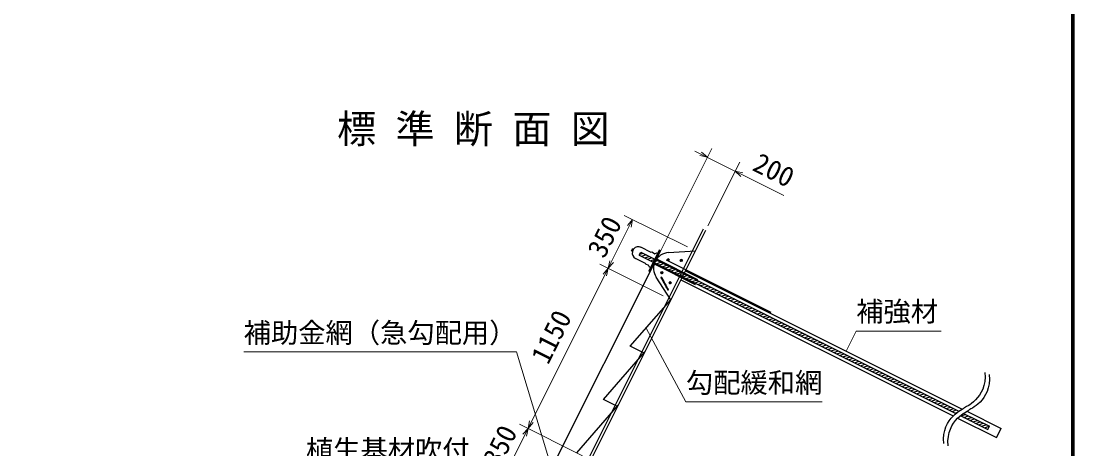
# Model space of a CAD drawing. Units: millimetres, scale not verified. Extents: x 500 to 20500, y 500 to 14350.
# Drawn here: x 13752 to 20500, y 4550 to 7298 of the extents above; entities that cross this region are included whole.
import ezdxf
from ezdxf.enums import TextEntityAlignment as Align

# ---------------------------------------------------------------- set-up
doc = ezdxf.new("R2010")
doc.units = ezdxf.units.MM
doc.header["$LTSCALE"] = 50
for name, color, linetype, lineweight in [('C-STR', 6, 'Continuous', 25), ('C-STR-DIM', 1, 'Continuous', 13), ('C-STR-HTXT', 1, 'Continuous', 13), ('C-TTL', 2, 'Continuous', 70)]:
    doc.layers.add(name, color=color, linetype=linetype, lineweight=lineweight)
doc.layers.add('C-TTL-TXT', color=7, linetype='Continuous')
doc.styles.add('ＭＳ ゴシック', font='')
doc.styles.get('ＭＳ ゴシック').set_extended_font_data('MS Gothic')

msp = doc.modelspace()

# ---------------------------------------------------------------- linework, layer by layer
at = {"layer": 'C-STR', "color": 1}
for p, q in [((15898.72, 1498.74), (18130.81, 5962.9)), ((17791.65, 5697.44), (17187.91, 4489.96))]:
    msp.add_line(p, q, dxfattribs=at)
at = {"layer": 'C-STR', "color": 7}
for p, q in [((15908.81, 1483.61), (18144.88, 5955.74)), ((17905.1, 5810.87), (18077.8, 5821.57)), ((17890.46, 5763.48), (18562.05, 5427.68)), ((17908.62, 5768.58), (17897.61, 5764.91)), ((17897.64, 5762.81), (17909.85, 5766.88)), ((17910.47, 5764.98), (17898.29, 5760.92)), ((17906.49, 5769.98), (17898.47, 5767.31)), ((17899.56, 5759.23), (17910.46, 5762.86)), ((17909.52, 5760.44), (17901.77, 5757.86)), ((17992.38, 5764.9), (17981.36, 5761.23)), ((17981.39, 5759.13), (17993.61, 5763.2)), ((17994.23, 5761.3), (17982.05, 5757.24)), ((17990.25, 5766.3), (17982.22, 5763.63)), ((17983.32, 5755.55), (17994.22, 5759.18)), ((17993.28, 5756.76), (17985.53, 5754.18)), ((17867.54, 5686.43), (17856.53, 5682.76)), ((17856.56, 5680.66), (17868.78, 5684.73)), ((17869.39, 5682.82), (17857.21, 5678.76)), ((17865.42, 5687.83), (17857.39, 5685.16)), ((17858.49, 5677.08), (17869.38, 5680.71)), ((17868.44, 5678.29), (17860.69, 5675.7)), ((18013.99, 5693.97), (19790.25, 4805.84)), ((17921.12, 5508.23), (17826.3, 5653.27)), ((17920.74, 5621.63), (17909.73, 5617.96)), ((17909.76, 5615.86), (17921.98, 5619.93)), ((17922.59, 5618.03), (17910.41, 5613.96)), ((17918.61, 5623.03), (17910.59, 5620.36)), ((17911.69, 5612.28), (17922.58, 5615.91)), ((17921.64, 5613.49), (17913.89, 5610.9)), ((17984.92, 5635.83), (19731.75, 4762.42)), ((19819, 4791.46), (20038.98, 4681.47)), ((19760.35, 4748.12), (20009.91, 4623.33)), ((20009.91, 4623.33), (20038.98, 4681.47))]:
    msp.add_line(p, q, dxfattribs=at)
at = {"layer": 'C-STR'}
for p, q in [((17668.63, 5823.04), (17674.45, 5834.68)), ((17669.08, 5821.7), (17668.63, 5823.04)), ((17669.08, 5821.7), (17672.92, 5819.78)), ((17679.64, 5833.2), (17672.92, 5819.78)), ((17673.78, 5817.24), (17676.19, 5822.06)), ((17675.79, 5835.13), (17674.45, 5834.68)), ((17676.19, 5822.06), (17674.49, 5822.91)), ((17679.64, 5833.2), (17675.79, 5835.13)), ((17679.41, 5829.4), (17675.83, 5822.24)), ((17679.77, 5829.22), (17678.07, 5830.07)), ((17679.77, 5829.22), (17682.18, 5834.04)), ((17717.78, 5793.44), (17727.62, 5813.12)), ((17742.73, 5805.56), (17720.06, 5798)), ((17727.62, 5813.12), (19768.56, 4792.64)), ((17794.08, 5812.31), (17728.96, 5844.87)), ((17845.68, 5825.64), (17778.6, 5691.48)), ((17853.73, 5821.62), (17786.65, 5687.45)), ((17789.78, 5713.84), (17834.5, 5803.28)), ((17798.07, 5812.55), (17794.08, 5812.31)), ((17816.49, 5803.34), (17798.07, 5812.55)), ((17828.24, 5806.41), (17818.85, 5803.28)), ((17834.5, 5803.28), (17828.24, 5806.41)), ((17853.73, 5821.62), (17845.68, 5825.64)), ((17758.3, 5740.76), (17693.18, 5773.32)), ((17717.78, 5793.44), (19748.81, 4777.93)), ((17761.71, 5796.07), (17732.19, 5786.24)), ((17751.17, 5776.75), (17780.68, 5786.59)), ((17760.51, 5737.42), (17758.3, 5740.76)), ((17778.93, 5728.21), (17760.51, 5737.42)), ((17799.66, 5777.1), (17770.14, 5767.26)), ((17789.11, 5757.78), (17818.63, 5767.61)), ((17837.6, 5758.13), (17808.09, 5748.29)), ((17812.59, 5739.33), (18077.34, 5606.95)), ((17827.06, 5738.8), (17856.58, 5748.64)), ((17827.8, 5769.74), (18092.55, 5637.36)), ((17875.55, 5739.15), (17846.03, 5729.31)), ((17786.65, 5687.45), (17778.6, 5691.48)), ((17783.52, 5716.97), (17780.39, 5726.36)), ((17789.78, 5713.84), (17783.52, 5716.97)), ((17865.01, 5719.83), (17894.52, 5729.67)), ((17913.5, 5720.18), (17883.98, 5710.34)), ((17902.95, 5700.85), (17932.47, 5710.69)), ((17951.44, 5701.21), (17921.93, 5691.37)), ((17940.9, 5681.88), (17970.42, 5691.72)), ((17989.39, 5682.23), (17959.88, 5672.39)), ((17978.85, 5662.91), (18008.37, 5672.75)), ((17856.18, 5651.72), (17858.47, 5652.61)), ((17856.18, 5651.72), (17856.69, 5650.78)), ((17861.68, 5648.72), (17858.07, 5649.7)), ((17862.09, 5651.63), (17858.47, 5652.61)), ((17860.88, 5644.58), (17862, 5648.15)), ((17861.05, 5642.83), (17862.07, 5640.96)), ((17867.07, 5638.9), (17863.45, 5639.88)), ((17864.49, 5648.67), (17863.46, 5650.54)), ((17863.54, 5643.35), (17864.66, 5646.93)), ((17867.47, 5641.81), (17863.85, 5642.78)), ((17866.26, 5634.76), (17867.38, 5638.33)), ((17866.43, 5633.01), (17867.46, 5631.14)), ((17872.45, 5629.08), (17868.84, 5630.05)), ((17869.87, 5638.85), (17868.85, 5640.72)), ((17868.93, 5633.53), (17870.05, 5637.1)), ((17872.85, 5631.98), (17869.24, 5632.96)), ((17871.64, 5624.94), (17872.76, 5628.51)), ((17871.81, 5623.19), (17872.84, 5621.32)), ((17877.83, 5619.25), (17874.22, 5620.23)), ((17875.26, 5629.03), (17874.23, 5630.9)), ((17874.31, 5623.71), (17875.43, 5627.28)), ((17878.23, 5622.16), (17874.62, 5623.14)), ((17877.02, 5615.11), (17878.14, 5618.69)), ((17877.2, 5613.37), (17878.22, 5611.5)), ((17883.09, 5609.36), (17879.6, 5610.41)), ((17880.64, 5619.21), (17879.61, 5621.08)), ((17879.69, 5613.89), (17880.81, 5617.46)), ((17883.62, 5612.34), (17880, 5613.32)), ((17882.41, 5605.29), (17883.39, 5608.8)), ((17882.58, 5603.55), (17883.61, 5601.68)), ((17888.6, 5599.61), (17884.99, 5600.59)), ((17886.02, 5609.39), (17885, 5611.26)), ((17885.08, 5604.07), (17886.2, 5607.64)), ((17889, 5602.52), (17885.39, 5603.5)), ((17891.4, 5599.56), (17890.38, 5601.43)), ((18027.34, 5663.26), (17997.82, 5653.42)), ((18016.8, 5643.93), (18046.31, 5653.77)), ((18065.29, 5644.28), (18035.77, 5634.45)), ((18054.74, 5624.96), (18084.26, 5634.8)), ((18103.23, 5625.31), (18073.72, 5615.47)), ((18092.69, 5605.99), (18122.21, 5615.82)), ((18141.18, 5606.34), (18111.66, 5596.5)), ((17887.79, 5595.47), (17888.91, 5599.04)), ((17887.96, 5593.72), (17888.99, 5591.85)), ((17893.98, 5589.79), (17890.37, 5590.77)), ((17890.46, 5594.24), (17891.58, 5597.82)), ((17894.38, 5592.7), (17890.77, 5593.68)), ((17893.17, 5585.65), (17894.29, 5589.22)), ((17893.35, 5583.9), (17894.37, 5582.03)), ((17894.31, 5589.68), (17894.55, 5589.72)), ((17894.55, 5589.72), (17894.31, 5589.68)), ((17894.31, 5589.65), (17894.55, 5589.72)), ((17894.55, 5589.72), (17894.31, 5589.65)), ((17894.31, 5589.68), (17894.55, 5589.72)), ((17894.55, 5589.72), (17894.31, 5589.68)), ((17894.31, 5589.65), (17894.55, 5589.72)), ((17894.55, 5589.72), (17894.31, 5589.65)), ((17894.32, 5589.71), (17894.31, 5589.68)), ((17894.32, 5589.71), (17894.31, 5589.68)), ((17894.31, 5589.68), (17894.31, 5589.65)), ((17894.31, 5589.68), (17894.31, 5589.65)), ((17894.31, 5589.65), (17894.32, 5589.62)), ((17894.31, 5589.65), (17894.32, 5589.62)), ((17894.33, 5589.74), (17894.32, 5589.71)), ((17894.33, 5589.74), (17894.32, 5589.71)), ((17894.32, 5589.71), (17894.55, 5589.72)), ((17894.55, 5589.72), (17894.32, 5589.71)), ((17894.32, 5589.62), (17894.55, 5589.72)), ((17894.55, 5589.72), (17894.32, 5589.62)), ((17894.32, 5589.71), (17894.55, 5589.72)), ((17894.55, 5589.72), (17894.32, 5589.71)), ((17894.32, 5589.62), (17894.55, 5589.72)), ((17894.55, 5589.72), (17894.32, 5589.62)), ((17894.32, 5589.62), (17894.34, 5589.59)), ((17894.32, 5589.62), (17894.34, 5589.59)), ((17894.35, 5589.76), (17894.33, 5589.74)), ((17894.35, 5589.76), (17894.33, 5589.74)), ((17894.33, 5589.74), (17894.55, 5589.72)), ((17894.55, 5589.72), (17894.33, 5589.74)), ((17894.33, 5589.74), (17894.55, 5589.72)), ((17894.55, 5589.72), (17894.33, 5589.74)), ((17894.34, 5589.59), (17894.55, 5589.72)), ((17894.55, 5589.72), (17894.34, 5589.59)), ((17894.34, 5589.59), (17894.55, 5589.72)), ((17894.55, 5589.72), (17894.34, 5589.59)), ((17894.34, 5589.59), (17894.36, 5589.57)), ((17894.34, 5589.59), (17894.36, 5589.57)), ((17894.38, 5589.78), (17894.35, 5589.76)), ((17894.38, 5589.78), (17894.35, 5589.76)), ((17894.35, 5589.76), (17894.55, 5589.72)), ((17894.55, 5589.72), (17894.35, 5589.76)), ((17894.35, 5589.76), (17894.55, 5589.72)), ((17894.55, 5589.72), (17894.35, 5589.76)), ((17894.36, 5589.57), (17894.55, 5589.72)), ((17894.55, 5589.72), (17894.36, 5589.57)), ((17894.36, 5589.57), (17894.55, 5589.72)), ((17894.55, 5589.72), (17894.36, 5589.57)), ((17894.36, 5589.57), (17894.39, 5589.55)), ((17894.36, 5589.57), (17894.39, 5589.55)), ((17894.41, 5589.79), (17894.38, 5589.78)), ((17894.41, 5589.79), (17894.38, 5589.78)), ((17894.38, 5589.78), (17894.55, 5589.72)), ((17894.55, 5589.72), (17894.38, 5589.78)), ((17894.38, 5589.78), (17894.55, 5589.72)), ((17894.55, 5589.72), (17894.38, 5589.78)), ((17894.39, 5589.55), (17894.55, 5589.72)), ((17894.55, 5589.72), (17894.39, 5589.55)), ((17894.39, 5589.55), (17894.55, 5589.72)), ((17894.55, 5589.72), (17894.39, 5589.55)), ((17894.39, 5589.55), (17894.42, 5589.54)), ((17894.39, 5589.55), (17894.42, 5589.54)), ((17894.44, 5589.79), (17894.41, 5589.79)), ((17894.41, 5589.79), (17894.55, 5589.72)), ((17894.55, 5589.72), (17894.41, 5589.79)), ((17894.44, 5589.79), (17894.41, 5589.79)), ((17894.41, 5589.79), (17894.55, 5589.72)), ((17894.55, 5589.72), (17894.41, 5589.79)), ((17894.42, 5589.54), (17894.55, 5589.72)), ((17894.55, 5589.72), (17894.42, 5589.54)), ((17894.42, 5589.54), (17894.55, 5589.72)), ((17894.55, 5589.72), (17894.42, 5589.54)), ((17894.42, 5589.54), (17894.45, 5589.54)), ((17894.42, 5589.54), (17894.45, 5589.54)), ((17894.48, 5589.79), (17894.44, 5589.79)), ((17894.44, 5589.79), (17894.55, 5589.72)), ((17894.55, 5589.72), (17894.44, 5589.79)), ((17894.48, 5589.79), (17894.44, 5589.79)), ((17894.44, 5589.79), (17894.55, 5589.72)), ((17894.55, 5589.72), (17894.44, 5589.79)), ((17894.45, 5589.54), (17894.55, 5589.72)), ((17894.55, 5589.72), (17894.45, 5589.54)), ((17894.45, 5589.54), (17894.55, 5589.72)), ((17894.55, 5589.72), (17894.45, 5589.54)), ((17894.45, 5589.54), (17894.49, 5589.55)), ((17894.45, 5589.54), (17894.49, 5589.55)), ((17894.51, 5589.77), (17894.48, 5589.79)), ((17894.48, 5589.79), (17894.55, 5589.72)), ((17894.55, 5589.72), (17894.48, 5589.79)), ((17894.51, 5589.77), (17894.48, 5589.79)), ((17894.48, 5589.79), (17894.55, 5589.72)), ((17894.55, 5589.72), (17894.48, 5589.79)), ((17894.49, 5589.55), (17894.55, 5589.72)), ((17894.55, 5589.72), (17894.49, 5589.55)), ((17894.49, 5589.55), (17894.55, 5589.72)), ((17894.55, 5589.72), (17894.49, 5589.55)), ((17894.49, 5589.55), (17894.51, 5589.57)), ((17894.49, 5589.55), (17894.51, 5589.57)), ((17894.53, 5589.75), (17894.51, 5589.77)), ((17894.51, 5589.77), (17894.55, 5589.72)), ((17894.55, 5589.72), (17894.51, 5589.77)), ((17894.53, 5589.75), (17894.51, 5589.77)), ((17894.51, 5589.77), (17894.55, 5589.72)), ((17894.55, 5589.72), (17894.51, 5589.77)), ((17894.51, 5589.57), (17894.55, 5589.72)), ((17894.55, 5589.72), (17894.51, 5589.57)), ((17894.51, 5589.57), (17894.55, 5589.72)), ((17894.55, 5589.72), (17894.51, 5589.57)), ((17894.51, 5589.57), (17894.54, 5589.6)), ((17894.51, 5589.57), (17894.54, 5589.6)), ((17894.55, 5589.72), (17894.53, 5589.75)), ((17894.55, 5589.72), (17894.53, 5589.75)), ((17894.54, 5589.6), (17894.55, 5589.72)), ((17894.55, 5589.72), (17894.54, 5589.6)), ((17894.54, 5589.6), (17894.55, 5589.72)), ((17894.55, 5589.72), (17894.54, 5589.6)), ((17894.54, 5589.6), (17894.55, 5589.63)), ((17894.54, 5589.6), (17894.55, 5589.63)), ((17894.55, 5589.63), (17894.55, 5589.72)), ((17894.55, 5589.72), (17894.55, 5589.63)), ((17894.56, 5589.66), (17894.55, 5589.72)), ((17894.55, 5589.72), (17894.56, 5589.66)), ((17894.56, 5589.69), (17894.55, 5589.72)), ((17894.55, 5589.63), (17894.55, 5589.72)), ((17894.55, 5589.72), (17894.55, 5589.63)), ((17894.56, 5589.66), (17894.55, 5589.72)), ((17894.55, 5589.72), (17894.56, 5589.66)), ((17894.56, 5589.69), (17894.55, 5589.72)), ((17894.55, 5589.63), (17894.56, 5589.66)), ((17894.55, 5589.63), (17894.56, 5589.66)), ((17894.56, 5589.66), (17894.56, 5589.69)), ((17894.56, 5589.66), (17894.56, 5589.69)), ((17899.37, 5579.97), (17895.75, 5580.95)), ((17896.79, 5589.74), (17895.76, 5591.61)), ((17895.84, 5584.42), (17896.96, 5588)), ((17899.77, 5582.88), (17896.15, 5583.86)), ((17898.56, 5575.83), (17899.68, 5579.4)), ((17898.56, 5575.83), (17899.68, 5579.4)), ((17898.73, 5574.08), (17899.79, 5572.23)), ((17905.2, 5570.03), (17901.13, 5571.13)), ((17905.2, 5570.03), (17901.13, 5571.13)), ((17902.17, 5579.92), (17901.15, 5581.79)), ((17901.22, 5574.6), (17902.34, 5578.17)), ((17906.07, 5572.81), (17901.53, 5574.03)), ((17905.2, 5570.03), (17906.07, 5572.81)), ((18130.64, 5587.01), (18160.15, 5596.85)), ((18179.13, 5587.36), (18149.61, 5577.53)), ((18168.59, 5568.04), (18198.1, 5577.88)), ((18217.08, 5568.39), (18187.56, 5558.55)), ((18206.53, 5549.06), (18236.05, 5558.9)), ((18255.02, 5549.42), (18225.51, 5539.58)), ((18244.48, 5530.09), (18274, 5539.93)), ((17660.38, 5210.35), (17921.07, 5508.31)), ((18292.97, 5530.44), (18263.45, 5520.6)), ((18282.43, 5511.12), (18311.94, 5520.96)), ((18330.92, 5511.47), (18301.4, 5501.63)), ((18320.38, 5492.14), (18349.89, 5501.98)), ((18368.86, 5492.5), (18339.35, 5482.66)), ((18358.32, 5473.17), (18387.84, 5483.01)), ((18406.81, 5473.52), (18377.3, 5463.68)), ((18396.27, 5454.2), (18425.79, 5464.03)), ((18444.76, 5454.55), (18415.24, 5444.71)), ((18434.22, 5435.22), (18463.73, 5445.06)), ((18482.71, 5435.57), (18453.19, 5425.74)), ((18472.16, 5416.25), (18501.68, 5426.09)), ((18520.65, 5416.6), (18491.14, 5406.76)), ((18510.11, 5397.27), (18539.63, 5407.11)), ((18558.6, 5397.63), (18529.09, 5387.79)), ((18548.06, 5378.3), (18577.58, 5388.14)), ((18596.55, 5378.65), (18567.03, 5368.81)), ((18586.01, 5359.33), (18615.52, 5369.17)), ((18634.5, 5359.68), (18604.98, 5349.84)), ((18623.95, 5340.35), (18653.47, 5350.19)), ((18672.44, 5340.71), (18642.93, 5330.87)), ((18661.9, 5321.38), (18691.42, 5331.22)), ((18710.39, 5321.73), (18680.87, 5311.89)), ((18699.85, 5302.41), (18729.36, 5312.25)), ((18748.34, 5302.76), (18718.82, 5292.92)), ((18737.8, 5283.43), (18767.31, 5293.27)), ((18786.29, 5283.78), (18756.77, 5273.95)), ((18775.74, 5264.46), (18805.26, 5274.3)), ((18824.23, 5264.81), (18794.72, 5254.97)), ((17749.82, 5165.63), (17660.38, 5210.35)), ((18813.69, 5245.49), (18843.21, 5255.32)), ((18862.18, 5245.84), (18832.66, 5236)), ((18851.64, 5226.51), (18881.15, 5236.35)), ((18900.13, 5226.86), (18870.61, 5217.02)), ((18889.58, 5207.54), (18919.1, 5217.38)), ((18908.56, 5198.05), (18938.07, 5207.89)), ((18927.53, 5188.56), (18957.05, 5198.4)), ((17488.96, 4867.52), (17753.71, 5173.41)), ((18946.51, 5179.08), (18976.02, 5188.92)), ((18965.48, 5169.59), (18995, 5179.43)), ((18984.45, 5160.1), (19013.97, 5169.94)), ((19003.43, 5150.62), (19032.94, 5160.46)), ((19022.4, 5141.13), (19051.92, 5150.97)), ((19041.37, 5131.64), (19070.89, 5141.48)), ((19060.35, 5122.16), (19089.86, 5131.99)), ((19079.32, 5112.67), (19108.84, 5122.51)), ((19098.3, 5103.18), (19127.81, 5113.02)), ((19117.27, 5093.7), (19146.78, 5103.53)), ((19136.24, 5084.21), (19165.76, 5094.05)), ((19155.22, 5074.72), (19184.73, 5084.56)), ((19174.19, 5065.24), (19203.71, 5075.07)), ((19193.16, 5055.75), (19222.68, 5065.59)), ((19212.14, 5046.26), (19241.65, 5056.1)), ((19231.11, 5036.77), (19260.63, 5046.61)), ((19250.08, 5027.29), (19279.6, 5037.13)), ((19269.06, 5017.8), (19298.57, 5027.64)), ((19288.03, 5008.31), (19317.55, 5018.15)), ((19307.01, 4998.83), (19336.52, 5008.67)), ((19325.98, 4989.34), (19355.5, 4999.18)), ((19344.95, 4979.85), (19374.47, 4989.69)), ((19363.93, 4970.37), (19393.44, 4980.21)), ((19382.9, 4960.88), (19412.42, 4970.72)), ((19401.87, 4951.39), (19431.39, 4961.23)), ((19420.85, 4941.91), (19450.36, 4951.74)), ((19439.82, 4932.42), (19469.34, 4942.26)), ((19458.79, 4922.93), (19488.31, 4932.77)), ((17578.41, 4822.8), (17488.96, 4867.52)), ((19477.77, 4913.45), (19507.28, 4923.28)), ((19496.74, 4903.96), (19526.26, 4913.8)), ((19515.72, 4894.47), (19545.23, 4904.31)), ((19534.69, 4884.99), (19564.21, 4894.82)), ((19553.66, 4875.5), (19583.18, 4885.34)), ((19572.64, 4866.01), (19602.15, 4875.85)), ((19591.61, 4856.52), (19621.13, 4866.36)), ((17317.55, 4524.69), (17582.3, 4830.58)), ((19610.58, 4847.04), (19640.1, 4856.88)), ((19629.56, 4837.55), (19659.07, 4847.39)), ((19648.53, 4828.06), (19678.05, 4837.9)), ((19667.5, 4818.58), (19697.02, 4828.42)), ((19686.48, 4809.09), (19715.99, 4818.93)), ((19705.45, 4799.6), (19734.97, 4809.44)), ((19724.43, 4790.12), (19753.94, 4799.96)), ((19743.4, 4780.63), (19758.83, 4785.77)), ((19777.45, 4763.6), (19953.85, 4675.41)), ((19781.35, 4761.66), (19810.86, 4771.49)), ((19797.26, 4778.3), (19963.69, 4695.08)), ((19800.32, 4752.17), (19829.84, 4762.01)), ((19819.29, 4742.68), (19848.81, 4752.52)), ((19838.27, 4733.2), (19867.78, 4743.03)), ((19857.24, 4723.71), (19886.76, 4733.55)), ((19876.22, 4714.22), (19905.73, 4724.06)), ((19895.19, 4704.73), (19924.7, 4714.57)), ((19914.16, 4695.25), (19943.68, 4705.09)), ((19933.14, 4685.76), (19962.65, 4695.6)), ((19952.11, 4676.27), (19954.72, 4677.14)), ((19953.85, 4675.41), (19963.69, 4695.08))]:
    msp.add_line(p, q, dxfattribs=at)
for centre, radius in [((17674.92, 5821.64), 0.95), ((17679.34, 5830.49), 0.95), ((17860.1, 5647.48), 1.64), ((17870.82, 5634.2), 1.64), ((17876.25, 5618.02), 1.64), ((17886.97, 5604.74), 1.64), ((17892.4, 5588.55), 1.64), ((17894.43, 5589.67), 0.125), ((17894.43, 5589.67), 0.125), ((17903.12, 5575.27), 1.64)]:
    msp.add_circle(centre, radius, dxfattribs=at)
at = {"layer": 'C-STR', "color": 7}
for centre in [(17904.04, 5763.95), (17987.8, 5760.27), (17862.97, 5681.8), (17916.16, 5617)]:
    msp.add_circle(centre, 6.51, dxfattribs=at)
at = {"layer": 'C-STR'}
for centre, radius, start, end in [((17712.76, 5808.25), 40, 167.0169, 243.4349), ((17712.76, 5808.25), 40, 63.4349, 139.8529), ((17817.77, 5807.13), 4, 251.3939, 285.6719), ((17776.66, 5724.91), 4, 21.1979, 55.4759), ((17858.65, 5651.86), 2.24, 208.72695, 254.85026), ((17863.01, 5643.91), 2.24, 162.60365, 208.72695), ((17861.57, 5648.29), 0.448, 342.60365, 74.85026), ((17864.04, 5642.04), 2.24, 208.72695, 254.85026), ((17861.5, 5649.47), 2.24, 28.72695, 74.85026), ((17863.97, 5643.22), 0.448, 162.60365, 254.85026), ((17862.52, 5647.6), 2.24, 342.60365, 28.72695), ((17868.4, 5634.09), 2.24, 162.60365, 208.72695), ((17866.95, 5638.46), 0.448, 342.60365, 74.85026), ((17869.42, 5632.22), 2.24, 208.72695, 254.85026), ((17866.88, 5639.64), 2.24, 28.72695, 74.85026), ((17869.35, 5633.4), 0.448, 162.60365, 254.85026), ((17867.91, 5637.77), 2.24, 342.60365, 28.72695), ((17873.78, 5624.27), 2.24, 162.60365, 208.72695), ((17872.33, 5628.64), 0.448, 342.60365, 74.85026), ((17874.8, 5622.4), 2.24, 208.72695, 254.85026), ((17872.27, 5629.82), 2.24, 28.72695, 74.85026), ((17874.74, 5623.57), 0.448, 162.60365, 254.85026), ((17873.29, 5627.95), 2.24, 342.60365, 28.72695), ((17879.16, 5614.44), 2.24, 162.60365, 208.72695), ((17877.72, 5618.82), 0.448, 342.60365, 74.85026), ((17880.19, 5612.57), 2.24, 208.72695, 254.85026), ((17877.65, 5620), 2.24, 28.72695, 74.85026), ((17880.12, 5613.75), 0.448, 162.60365, 254.85026), ((17878.67, 5618.13), 2.24, 342.60365, 28.72695), ((17884.55, 5604.62), 2.24, 162.60365, 208.72695), ((17885.57, 5602.75), 2.24, 208.72695, 254.85026), ((17883.03, 5610.18), 2.24, 28.72695, 74.85026), ((17885.5, 5603.93), 0.448, 162.60365, 254.85026), ((17884.06, 5608.31), 2.24, 342.60365, 28.72695), ((17888.42, 5600.36), 2.24, 28.72695, 74.85026), ((17889.93, 5594.8), 2.24, 162.60365, 208.72695), ((17888.48, 5599.18), 0.448, 342.60365, 74.85026), ((17890.95, 5592.93), 2.24, 208.72695, 254.85026), ((17890.89, 5594.11), 0.448, 162.60365, 254.85026), ((17889.44, 5598.49), 2.24, 342.60365, 28.72695), ((17895.31, 5584.98), 2.24, 162.60365, 208.72695), ((17893.87, 5589.36), 0.448, 342.60365, 74.85026), ((17896.34, 5583.11), 2.24, 208.72695, 254.85026), ((17893.8, 5590.54), 2.24, 28.72695, 74.85026), ((17896.27, 5584.29), 0.448, 162.60365, 254.85026), ((17894.82, 5588.67), 2.24, 342.60365, 28.72695), ((17900.69, 5575.16), 2.24, 162.60365, 208.72695), ((17899.25, 5579.54), 0.448, 342.60365, 74.85026), ((17899.18, 5580.71), 2.24, 28.72695, 74.85026), ((17902.41, 5573.93), 3.12, 213.02297, 243.91389), ((17901.65, 5574.47), 0.448, 162.60365, 254.85026), ((17900.21, 5578.84), 2.24, 342.60365, 28.72695)]:
    msp.add_arc(centre, radius, start, end, dxfattribs=at)
at = {"layer": 'C-STR', "color": 7}
msp.add_arc((17911.89, 5708.98), 102.12, 93.80869, 213.06111, dxfattribs=at)
for points in [[(19935.27, 5041.57), (19949.37, 4870.4), (19805.94, 4818.08), (19803.11, 4813.18)], [(19963.55, 5026.94), (19977.64, 4855.77), (19834.21, 4803.45), (19831.38, 4798.55)], [(19670.94, 4584.79), (19656.84, 4755.96), (19800.27, 4808.28), (19803.11, 4813.18)], [(19699.21, 4570.16), (19685.11, 4741.32), (19828.54, 4793.64), (19831.38, 4798.55)]]:
    msp.add_open_spline(points, degree=3, dxfattribs=at)
at = {"layer": 'C-STR-DIM'}
for p, q in [((17834.06, 5781.33), (18183.48, 6480.15)), ((18644.85, 6177.53), (18074.21, 6462.86)), ((18154.71, 6422.61), (18105.9, 6433.49)), ((18154.71, 6422.61), (18117.88, 6456.43)), ((18158.29, 5982.57), (18362.36, 6390.71)), ((18333.59, 6333.16), (18370.42, 6299.34)), ((18333.59, 6333.16), (18382.39, 6322.29)), ((17518.78, 5709.77), (17675.3, 6022.82)), ((18026.81, 5847.07), (17621.64, 6049.66)), ((17675.3, 6022.82), (17642.13, 5985.41)), ((17675.3, 6022.82), (17665.28, 5973.84)), ((17871.18, 5533.57), (17465.11, 5736.61)), ((17518.78, 5709.77), (17528.8, 5758.76)), ((17518.78, 5709.77), (17551.95, 5747.18)), ((17004.48, 4681.18), (17518.78, 5709.77)), ((17518.78, 5709.77), (17485.61, 5672.36)), ((17518.78, 5709.77), (17508.76, 5660.79)), ((17004.48, 4681.18), (17014.51, 4730.17)), ((16847.96, 4368.13), (17004.48, 4681.18)), ((17354.2, 4506.32), (16950.82, 4708.01)), ((17004.48, 4681.18), (16971.31, 4643.77)), ((17004.48, 4681.18), (16994.46, 4632.2)), ((17004.48, 4681.18), (17037.66, 4718.59))]:
    msp.add_line(p, q, dxfattribs=at)
at = {"layer": 'C-STR-HTXT'}
for p, q in [((17761.6, 5325.9), (18017.32, 4852.91)), ((19045.74, 5178.09), (19109.34, 5305.3)), ((19109.34, 5305.3), (19655.17, 5305.3)), ((15180.53, 5173.39), (16930.53, 5173.39)), ((17191.26, 4309.99), (16930.53, 5173.39)), ((18017.32, 4852.91), (18892.32, 4852.91))]:
    msp.add_line(p, q, dxfattribs=at)
at = {"layer": 'C-TTL'}
msp.add_lwpolyline([(500, 500), (20500, 500), (20500, 14350), (500, 14350)], close=True, dxfattribs=at)

# ---------------------------------------------------------------- texts
at = {"layer": 'C-STR-DIM', "color": 7, "style": 'ＭＳ ゴシック'}
for s, rotation, p in [('200', 333.435, (18418.97, 6307.95)), ('350', 63.435, (17527.97, 5749.52)), ('1150', 63.435, (17167.14, 5068.51)), ('350', 63.435, (16857.15, 4407.88))]:
    msp.add_text(s, height=128.3, rotation=rotation, dxfattribs=at).set_placement(p, align=Align.BOTTOM_LEFT)
at = {"layer": 'C-STR-HTXT', "color": 7, "style": 'ＭＳ ゴシック'}
for s, p in [('補強材', (19109.34, 5330.3)), ('補助金網（急勾配用）', (15180.53, 5193.39)), ('勾配緩和網', (18017.32, 4872.91)), ('植生基材吹付', (15579.77, 4441.84))]:
    msp.add_text(s, height=128.3, dxfattribs=at).set_placement(p, align=Align.BOTTOM_LEFT)
at = {"layer": 'C-TTL-TXT', "style": 'ＭＳ ゴシック'}
msp.add_text('標 準 断 面 図', height=183.3, dxfattribs=at).set_placement((15779.75, 6459.3), align=Align.BOTTOM_LEFT)

doc.saveas('drawing.dxf')
